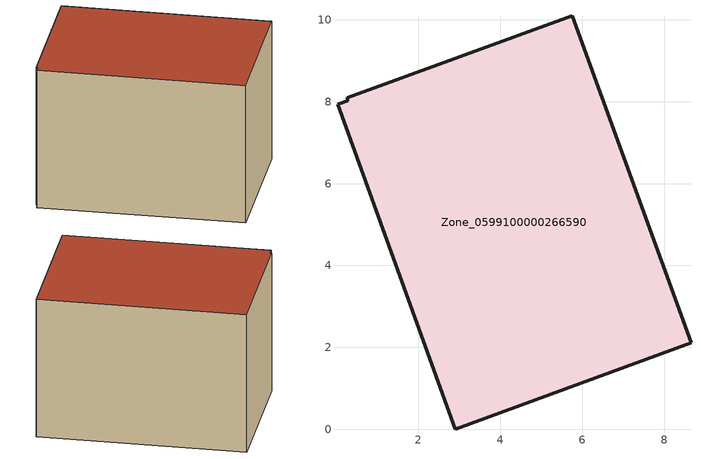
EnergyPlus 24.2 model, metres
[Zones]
Zone_0599100000266590
 floor ground (C_G): 8.66,2.11 2.9,0 0.02,7.93 0.28,8.03 0.26,8.09 5.76,10.1 z3.33
 wall outside (C_F): 8.66,2.11 5.76,10.1 0.26,8.09 0.28,8.03 0.02,7.93 2.9,0 8.66,2.11 z3.33:9.36
 roof outside (C_R): 2.9,0 8.66,2.11 5.76,10.1 0.26,8.09 0.28,8.03 0.02,7.93 z9.36
[BUILDING]
Pand.0599100000266590: North Axis=0; Terrain=City; Loads Convergence Tolerance Value=0.04; Temperature Convergence Tolerance Value=0.4; Solar Distribution=FullExterior; Maximum Number of Warmup Days=25; Minimum Number of Warmup Days=1
[Site:Location]
Rotterdam.The.Hague.AP_ZH_NLD Design_Conditions: Latitude=51.96; Longitude=4.45; Time Zone=1; Elevation=-4.5
[SITE:GROUNDTEMPERATURE:BUILDINGSURFACE]
18, 18, 18, 18, 18, 18, 18, 18, 18, 18, 18, 18
[MATERIAL] Thermal Absorptance=0.9; Solar Absorptance=0.7; Visible Absorptance=0.7
Name | Roughness | Thickness | Conductivity | Density | Specific Heat
G.TI.1946-1964 | MediumSmooth | 0.15 | 1 | 540 | 1210
F.TI.1946-1964 | Rough | 0.3 | 0.857143 | 1920 | 840
R.TI.1946-1964 | MediumRough | 0.2 | 0.277778 | 1500 | 1000
[CONSTRUCTION]
C_G: G.TI.1946-1964
C_F: F.TI.1946-1964
C_R: R.TI.1946-1964
[ZONE]
Zone_0599100000266590: Type=1; Multiplier=1; Ceiling Height=Autocalculate; Volume=Autocalculate; Floor Area=autocalculate; Part of Total Floor Area=Yes
[ZONEINFILTRATION:DESIGNFLOWRATE]
Infil_Zone_0599100000266590: Zone or ZoneList or Space or SpaceList=Zone_0599100000266590; Schedule=AlwaysOn; Design Flow Rate Calculation Method=Flow/Area; Flow Rate per Floor Area=0.003; Constant Term Coefficient=1; Temperature Term Coefficient=0; Velocity Term Coefficient=0; Velocity Squared Term Coefficient=0
[HVACTEMPLATE:ZONE:IDEALLOADSAIRSYSTEM]
Zone_0599100000266590: Maximum Heating Supply Air Temperature=50; Minimum Cooling Supply Air Temperature=13; Maximum Heating Supply Air Humidity Ratio=0.0156; Minimum Cooling Supply Air Humidity Ratio=0.0077; Heating Limit=NoLimit; Cooling Limit=NoLimit; Dehumidification Control Type=ConstantSensibleHeatRatio; Cooling Sensible Heat Ratio=0.7; Dehumidification Setpoint=60; Humidification Control Type=None; Humidification Setpoint=30; Outdoor Air Method=None; Outdoor Air Flow Rate per Person=0.00944; Outdoor Air Flow Rate per Zone Floor Area=0; Outdoor Air Flow Rate per Zone=0; Demand Controlled Ventilation Type=None; Outdoor Air Economizer Type=NoEconomizer; Heat Recovery Type=None; Sensible Heat Recovery Effectiveness=0.7; Latent Heat Recovery Effectiveness=0.65
[ZONECONTROL:THERMOSTAT]
ThermostatControl_Zone_0599100000266590: Zone or ZoneList=Zone_0599100000266590; Control Type Schedule=DualSetpointControlType; Control 1=Thermostat_Zone_0599100000266590; Temperature Difference Between Cutout And Setpoint=0
[THERMOSTATSETPOINT:DUALSETPOINT]
Thermostat_Zone_0599100000266590: Heating Setpoint Temperature Schedule=HeatingSetpoint_Zone_0599100000266590; Cooling Setpoint Temperature Schedule=CoolingSetpoint_Zone_0599100000266590
[SCHEDULE:COMPACT]
HeatingSetpoint_Zone_0599100000266590: Through: 12/31, For: AllDays, Until: 24:00, 21
CoolingSetpoint_Zone_0599100000266590: Through: 12/31, For: AllDays, Until: 24:00, 24
DualSetpointControlType: Through: 12/31, For: AllDays, Until: 24:00, 4
AlwaysOn: Through: 12/31, For: AllDays, Until: 24:00, 1
